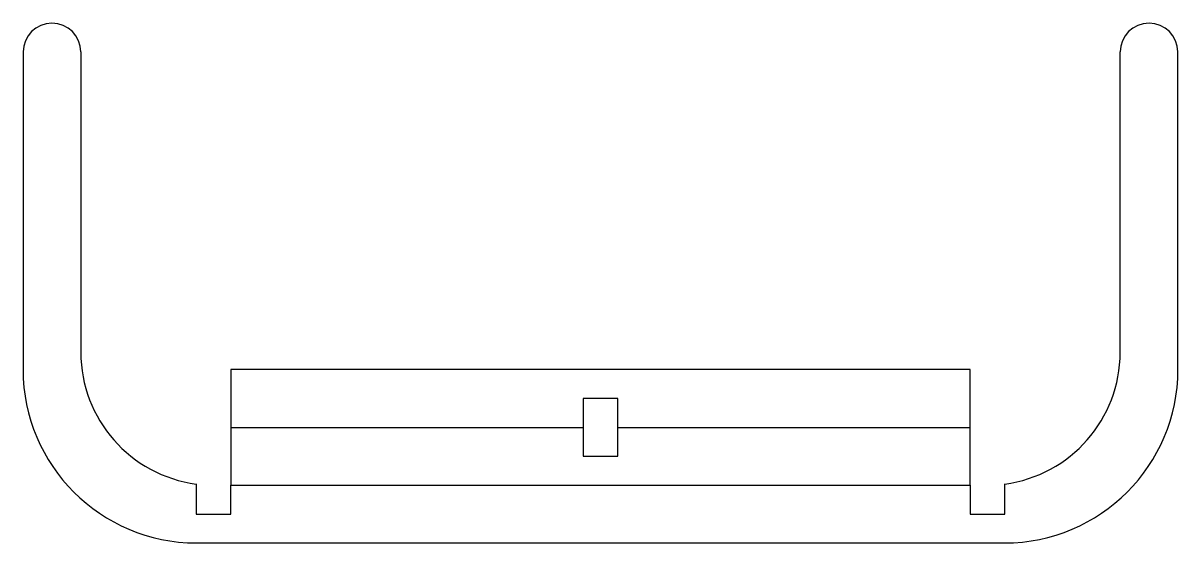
# Model space of a CAD drawing. Header units: millimetres. Extents: x 0 to 200, y 10 to 100.
import ezdxf

# ---------------------------------------------------------------- set-up
doc = ezdxf.new("R2010")
doc.units = ezdxf.units.MM
doc.layers.get('0').update_dxf_attribs({"linetype": 'CONTINUOUS', "lineweight": 25, "true_color": 0x000000})

msp = doc.modelspace()

# ---------------------------------------------------------------- linework, layer by layer
for p, q in [((5, 100), (5, 100)), ((195, 100), (195, 100)), ((0, 95), (0, 40)), ((10, 95), (10, 43)), ((190, 43), (190, 95)), ((200, 40), (200, 95)), ((164, 40), (36, 40)), ((36, 40), (36, 30)), ((164, 30), (164, 40)), ((103, 35), (97, 35)), ((97, 35), (97, 25)), ((103, 25), (103, 35)), ((36, 30), (36, 20)), ((36, 30), (97, 30)), ((103, 30), (164, 30)), ((164, 20), (164, 30)), ((97, 25), (103, 25)), ((30, 20.2), (30, 15)), ((36, 15), (36, 20)), ((36, 20), (164, 20)), ((164, 20), (164, 15)), ((170, 15), (170, 20.2)), ((30, 15), (36, 15)), ((164, 15), (170, 15)), ((30, 10), (170, 10))]:
    msp.add_line(p, q)
for centre, radius, start, end in [((5, 95), 5, 90, 180), ((5, 95), 5, 0, 90), ((195, 95), 5, 90, 180), ((195, 95), 5, 0, 90), ((33, 43), 23, 180, 262.5053), ((167, 43), 23, 277.4947, 0), ((30, 40), 30, 180, 270), ((170, 40), 30, 270, 0)]:
    msp.add_arc(centre, radius, start, end)

doc.saveas('drawing.dxf')
